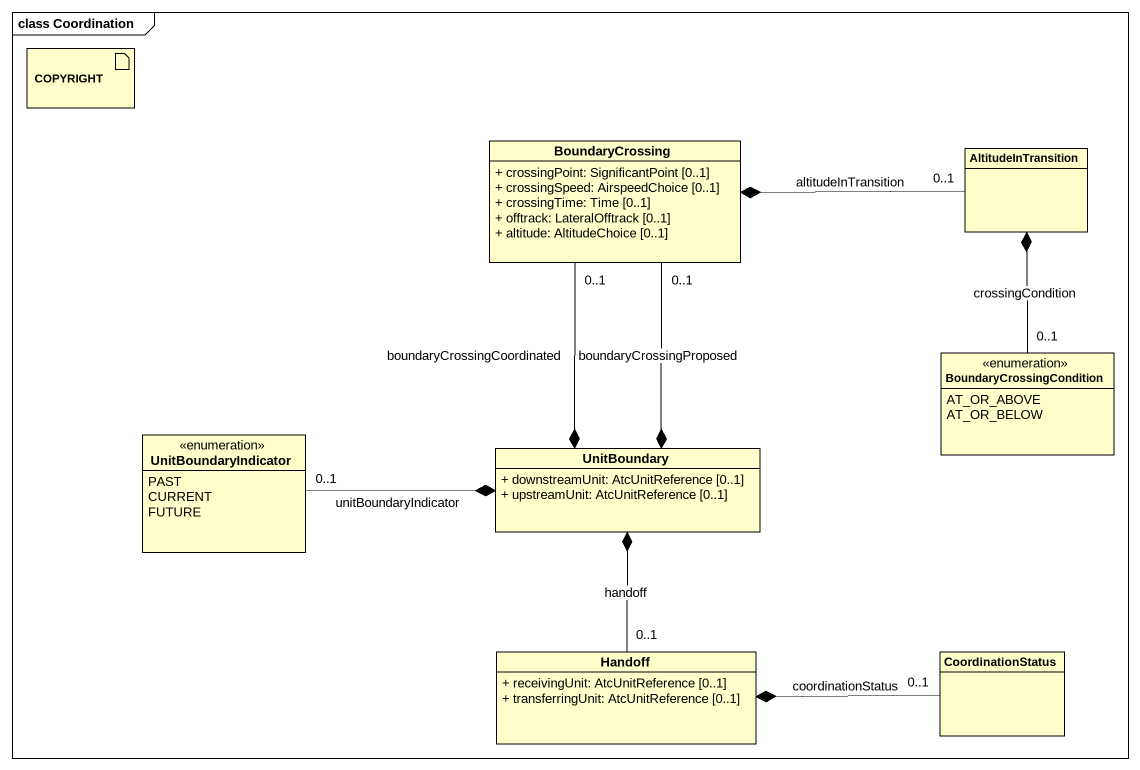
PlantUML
@startuml
mainframe class Coordination
allowmixing
hide circle
hide empty members
skinparam classAttributeIconSize 0
artifact COPYRIGHT
class BoundaryCrossing {
  + crossingPoint: SignificantPoint [0..1]
  + crossingSpeed: AirspeedChoice [0..1]
  + crossingTime: Time [0..1]
  + offtrack: LateralOfftrack [0..1]
  + altitude: AltitudeChoice [0..1]
}
class AltitudeInTransition
enum BoundaryCrossingCondition {
  AT_OR_ABOVE
  AT_OR_BELOW
}
enum UnitBoundaryIndicator {
  PAST
  CURRENT
  FUTURE
}
class UnitBoundary {
  + downstreamUnit: AtcUnitReference [0..1]
  + upstreamUnit: AtcUnitReference [0..1]
}
class Handoff {
  + receivingUnit: AtcUnitReference [0..1]
  + transferringUnit: AtcUnitReference [0..1]
}
class CoordinationStatus
BoundaryCrossing *-right- "0..1" AltitudeInTransition : altitudeInTransition
AltitudeInTransition *-- "0..1" BoundaryCrossingCondition : crossingCondition
UnitBoundary *-up- "0..1" BoundaryCrossing : boundaryCrossingProposed
UnitBoundary *-up- "0..1" BoundaryCrossing : boundaryCrossingCoordinated
UnitBoundary *-left- "0..1" UnitBoundaryIndicator : unitBoundaryIndicator
UnitBoundary *-- "0..1" Handoff : handoff
Handoff *-right- "0..1" CoordinationStatus : coordinationStatus
@enduml
